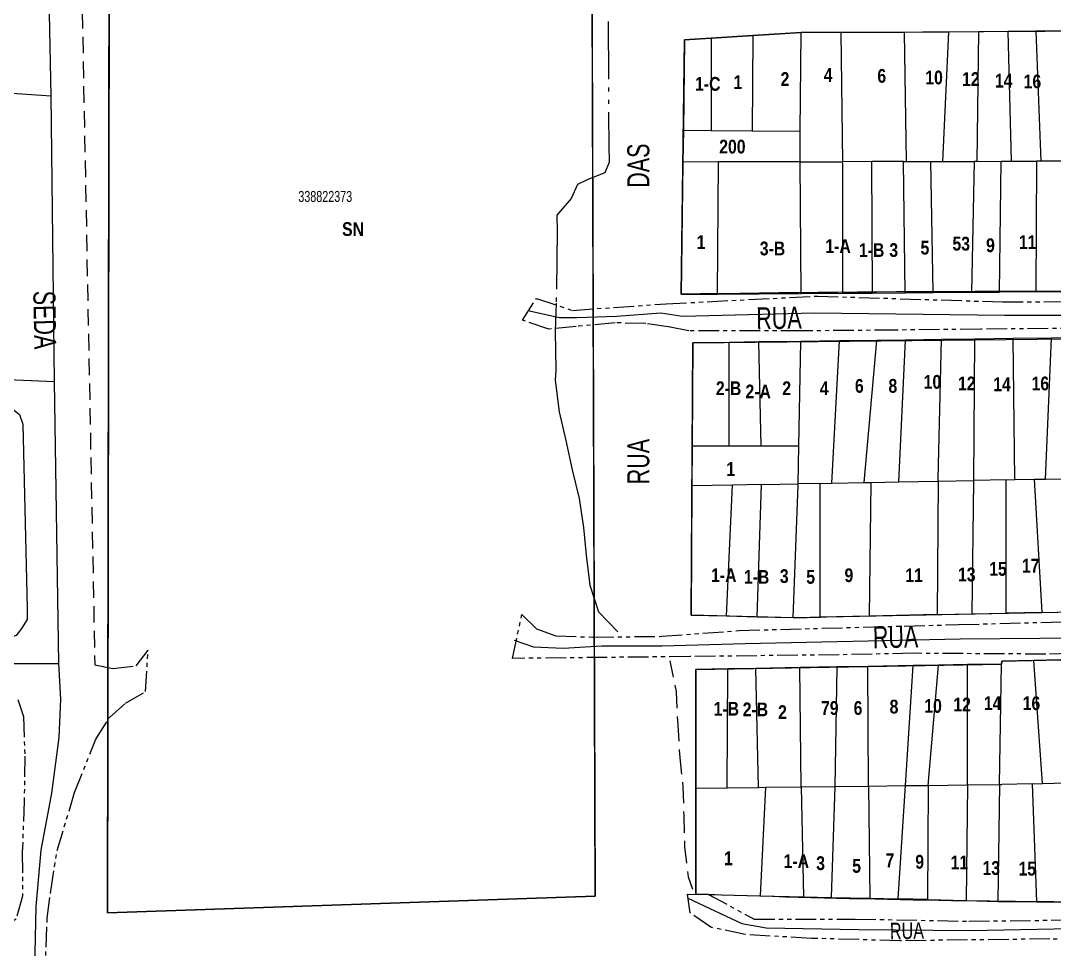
# Model space of a CAD drawing. Extents: x 204256 to 207861, y 4845615 to 4848347.
# Drawn here: x 205005 to 205192.9, y 4846887.8 to 4847056.6 of the extents above; entities that cross this region are included whole.
import ezdxf
from ezdxf.enums import TextEntityAlignment as Align

# ---------------------------------------------------------------- set-up
doc = ezdxf.new("R2010")
doc.units = 0
doc.header["$LTSCALE"] = 1.5
doc.header["$MEASUREMENT"] = 0
for name, pattern in [('PHANTOMX2', [5, 2.5, -0.5, 0.5, -0.5, 0.5, -0.5]), ('TRACO_05', [11, 7, -1, 0.5, -1, 0.5, -1]), ('TRACO_15', [3, 2, -1])]:
    doc.linetypes.add(name, pattern=pattern)
for name, color, linetype in [('CD-MALHA-LOTES', 40, 'CONTINUOUS'), ('CD_TXT_QUADRA', 7, 'CONTINUOUS'), ('HD-VALAS-DRENOS', 170, 'TRACO_05'), ('RU-QUADRAS', 210, 'CONTINUOUS'), ('SV-CAMINHO-TRILHA', 20, 'CONTINUOUS'), ('SV-EIXO-RUA-N-PAV', 6, 'CONTINUOUS'), ('SV-EIXO-RUA-PAV', 20, 'CONTINUOUS'), ('SV-RUA-NAO-PAV-S-GUIA-C-GUIA', 7, 'PHANTOMX2'), ('SV-RUA-PAVIM-S-GUIA-C-GUIA', 7, 'CONTINUOUS'), ('SV-TXT-RUA-N-PAV-S-GUIA-C-GUIA', 7, 'CONTINUOUS'), ('Th_NmrPort', 7, 'CONTINUOUS')]:
    doc.layers.add(name, color=color, linetype=linetype)
doc.styles.add('ARIAL', font='ARIAL.TTF')
doc.styles.get("Standard").update_dxf_attribs({"font": 'swisscbo.ttf'})

msp = doc.modelspace()

# ---------------------------------------------------------------- linework, layer by layer
at = {"layer": 'CD-MALHA-LOTES', "linetype": 'Continuous'}
for p, q in [((205109.46, 4846897.5), (205108.58, 4847141.25)), ((205021.18, 4847139.46), (205020.73, 4846894.47)), ((205138.12, 4847053.94), (205130.55, 4847053.46)), ((205138.12, 4847053.94), (205137.98, 4847036.6)), ((205146.87, 4847054.48), (205138.12, 4847053.94)), ((205146.74, 4847036.54), (205146.87, 4847054.48)), ((205154.13, 4847054.48), (205146.87, 4847054.48)), ((205154.13, 4847054.48), (205154.44, 4847031)), ((205165.65, 4847054.48), (205154.13, 4847054.48)), ((205173.7, 4847054.55), (205165.65, 4847054.48)), ((205165.65, 4847054.48), (205165.97, 4847031.03)), ((205173.7, 4847054.55), (205172.61, 4847031.04)), ((205179.15, 4847054.6), (205173.7, 4847054.55)), ((205179.15, 4847054.6), (205178.84, 4847031.06)), ((205184.45, 4847054.65), (205179.15, 4847054.6)), ((205189.56, 4847054.7), (205184.45, 4847054.65)), ((205184.45, 4847054.65), (205185.07, 4847031.07)), ((205196.81, 4847054.76), (205189.56, 4847054.7)), ((205189.56, 4847054.7), (205190.5, 4847031.08)), ((205125.7, 4847053.16), (205125.47, 4847036.7)), ((205130.55, 4847053.46), (205125.7, 4847053.16)), ((205130.55, 4847053.46), (205130.55, 4847036.66)), ((205125.47, 4847036.7), (205125.39, 4847030.93)), ((205125.47, 4847036.7), (205130.55, 4847036.66)), ((205130.55, 4847036.66), (205137.98, 4847036.6)), ((205137.98, 4847036.6), (205146.74, 4847036.54)), ((205146.7, 4847030.98), (205146.74, 4847036.54)), ((205178.84, 4847031.06), (205178.34, 4847031.05)), ((205178.84, 4847031.06), (205183.27, 4847031.07)), ((205182.96, 4847007.29), (205183.27, 4847031.07)), ((205183.27, 4847031.07), (205185.07, 4847031.07)), ((205185.07, 4847031.07), (205189.71, 4847031.08)), ((205189.71, 4847031.08), (205189.55, 4847007.33)), ((205190.5, 4847031.08), (205189.71, 4847031.08)), ((205196.96, 4847031.1), (205190.5, 4847031.08)), ((205125.39, 4847030.93), (205125.05, 4847006.9)), ((205131.86, 4847030.95), (205125.39, 4847030.93)), ((205131.71, 4847006.94), (205131.86, 4847030.95)), ((205146.7, 4847030.98), (205131.86, 4847030.95)), ((205146.7, 4847030.98), (205154.44, 4847031)), ((205146.87, 4847007.04), (205146.7, 4847030.98)), ((205159.72, 4847031.01), (205154.44, 4847031)), ((205154.45, 4847030.6), (205154.44, 4847031)), ((205154.45, 4847007.09), (205154.45, 4847030.6)), ((205165.49, 4847031.03), (205159.72, 4847031.01)), ((205159.88, 4847007.13), (205159.72, 4847031.01)), ((205165.8, 4847007.17), (205165.49, 4847031.03)), ((205165.49, 4847031.03), (205165.97, 4847031.03)), ((205165.97, 4847031.03), (205170.45, 4847031.04)), ((205170.91, 4847007.2), (205170.45, 4847031.04)), ((205170.45, 4847031.04), (205172.61, 4847031.04)), ((205172.61, 4847031.04), (205178.34, 4847031.05)), ((205178.34, 4847031.05), (205177.85, 4847007.25)), ((205125.05, 4847006.9), (205131.71, 4847006.94)), ((205131.71, 4847006.94), (205146.87, 4847007.04)), ((205146.87, 4847007.04), (205154.45, 4847007.09)), ((205154.45, 4847007.09), (205159.88, 4847007.13)), ((205159.88, 4847007.13), (205165.8, 4847007.17)), ((205165.8, 4847007.17), (205170.91, 4847007.2)), ((205177.85, 4847007.25), (205170.91, 4847007.2)), ((205177.85, 4847007.25), (205182.96, 4847007.29)), ((205189.55, 4847007.33), (205182.96, 4847007.29)), ((205189.55, 4847007.33), (205196.96, 4847007.38)), ((205127.2, 4846998.07), (205127.09, 4846979.35)), ((205133.81, 4846998.16), (205127.2, 4846998.07)), ((205139.21, 4846998.23), (205133.81, 4846998.16)), ((205133.81, 4846979.35), (205133.81, 4846998.16)), ((205146.81, 4846998.33), (205139.21, 4846998.23)), ((205139.65, 4846979.35), (205139.21, 4846998.23)), ((205146.47, 4846979.35), (205146.81, 4846998.33)), ((205153.85, 4846998.42), (205146.81, 4846998.33)), ((205152.46, 4846972.57), (205153.85, 4846998.42)), ((205160.66, 4846998.51), (205153.85, 4846998.42)), ((205158.36, 4846972.68), (205160.66, 4846998.51)), ((205165.88, 4846998.58), (205160.66, 4846998.51)), ((205164.68, 4846972.8), (205165.88, 4846998.58)), ((205172.41, 4846998.67), (205165.88, 4846998.58)), ((205171.79, 4846973.33), (205172.41, 4846998.67)), ((205178.45, 4846998.75), (205172.41, 4846998.67)), ((205178.29, 4846973.07), (205178.45, 4846998.75)), ((205185.44, 4846998.84), (205178.45, 4846998.75)), ((205192.39, 4846998.93), (205185.44, 4846998.84)), ((205185.75, 4846973.21), (205185.44, 4846998.84)), ((205191.32, 4846973.32), (205192.39, 4846998.93)), ((205198.43, 4846999.01), (205192.39, 4846998.93)), ((205127.09, 4846979.35), (205127.04, 4846972.07)), ((205127.09, 4846979.35), (205133.81, 4846979.35)), ((205133.81, 4846979.35), (205139.65, 4846979.35)), ((205139.65, 4846979.35), (205146.47, 4846979.35)), ((205146.34, 4846972.45), (205146.47, 4846979.35)), ((205159.56, 4846972.69), (205164.68, 4846972.8)), ((205164.68, 4846972.8), (205171.79, 4846972.94)), ((205171.79, 4846972.94), (205171.63, 4846948.68)), ((205171.79, 4846972.94), (205171.79, 4846973.33)), ((205171.79, 4846972.94), (205178.29, 4846973.07)), ((205177.98, 4846948.81), (205178.29, 4846972.95)), ((205184.16, 4846973.18), (205178.29, 4846973.07)), ((205178.29, 4846972.95), (205178.29, 4846973.07)), ((205184.16, 4846973.18), (205185.75, 4846973.21)), ((205184.16, 4846948.92), (205184.16, 4846973.18)), ((205185.75, 4846973.21), (205189.27, 4846973.27)), ((205189.27, 4846973.27), (205191.32, 4846973.32)), ((205189.27, 4846973.27), (205190.64, 4846949.05)), ((205191.32, 4846973.32), (205194.67, 4846973.38)), ((205127.04, 4846972.07), (205126.89, 4846948.6)), ((205134.41, 4846972.22), (205127.04, 4846972.07)), ((205133.34, 4846948.43), (205134.41, 4846972.22)), ((205139.68, 4846972.32), (205134.41, 4846972.22)), ((205138.9, 4846948.29), (205139.68, 4846972.32)), ((205139.68, 4846972.32), (205146.34, 4846972.45)), ((205145.41, 4846948.13), (205146.34, 4846972.22)), ((205150.37, 4846972.53), (205146.34, 4846972.45)), ((205146.34, 4846972.22), (205146.34, 4846972.45)), ((205150.37, 4846972.53), (205152.46, 4846972.57)), ((205150.37, 4846948.23), (205150.37, 4846972.53)), ((205152.46, 4846972.57), (205158.36, 4846972.68)), ((205158.36, 4846972.68), (205159.56, 4846972.69)), ((205159.56, 4846972.69), (205159.28, 4846948.39)), ((205126.89, 4846948.6), (205133.34, 4846948.43)), ((205133.34, 4846948.43), (205138.9, 4846948.29)), ((205159.28, 4846948.39), (205150.37, 4846948.23)), ((205171.63, 4846948.68), (205159.28, 4846948.39)), ((205171.63, 4846948.68), (205177.98, 4846948.81)), ((205177.98, 4846948.81), (205184.16, 4846948.92)), ((205190.64, 4846949.05), (205184.16, 4846948.92)), ((205190.64, 4846949.05), (205196.34, 4846949.16)), ((205138.9, 4846948.29), (205145.41, 4846948.13)), ((205145.41, 4846948.13), (205145.61, 4846948.12)), ((205145.61, 4846948.12), (205150.37, 4846948.23)), ((205146.64, 4846939.05), (205138.63, 4846938.91)), ((205153.42, 4846939.17), (205146.64, 4846939.05)), ((205146.9, 4846917.37), (205146.64, 4846939.05)), ((205153.05, 4846917.44), (205153.42, 4846939.17)), ((205158.99, 4846939.27), (205153.42, 4846939.17)), ((205167.25, 4846939.41), (205158.99, 4846939.27)), ((205159.12, 4846917.52), (205158.99, 4846939.27)), ((205165.86, 4846917.59), (205167.25, 4846939.41)), ((205171.89, 4846939.49), (205167.25, 4846939.41)), ((205169.98, 4846917.63), (205171.89, 4846939.49)), ((205177.15, 4846939.58), (205171.89, 4846939.49)), ((205183.35, 4846939.69), (205177.15, 4846939.58)), ((205177.15, 4846917.73), (205177.15, 4846939.58)), ((205182.99, 4846917.8), (205183.35, 4846939.69)), ((205183.36, 4846940.19), (205183.35, 4846939.69)), ((205189.19, 4846940.32), (205183.36, 4846940.19)), ((205196.47, 4846940.49), (205189.19, 4846940.32)), ((205190.79, 4846917.99), (205189.19, 4846940.32)), ((205133.59, 4846938.82), (205127.75, 4846938.72)), ((205127.75, 4846938.72), (205127.75, 4846917.15)), ((205133.46, 4846917.21), (205133.59, 4846938.82)), ((205138.63, 4846938.91), (205133.59, 4846938.82)), ((205139.14, 4846917.28), (205138.63, 4846938.91)), ((205127.75, 4846917.15), (205133.46, 4846917.21)), ((205127.75, 4846917.15), (205127.75, 4846897.87)), ((205133.46, 4846917.21), (205139.14, 4846917.28)), ((205139.14, 4846917.28), (205140.43, 4846917.29)), ((205140.43, 4846917.29), (205139.44, 4846897.59)), ((205140.43, 4846917.29), (205146.9, 4846917.37)), ((205146.9, 4846917.37), (205153.05, 4846917.44)), ((205146.9, 4846917.37), (205147.29, 4846897.4)), ((205152.4, 4846897.28), (205153.05, 4846917.44)), ((205153.05, 4846917.44), (205159.12, 4846917.52)), ((205159.12, 4846917.52), (205165.86, 4846917.59)), ((205159.12, 4846917.52), (205159.38, 4846897.12)), ((205164.55, 4846896.99), (205165.86, 4846917.59)), ((205165.86, 4846917.59), (205169.98, 4846917.63)), ((205169.97, 4846917.52), (205169.84, 4846896.87)), ((205169.97, 4846917.52), (205169.98, 4846917.63)), ((205169.98, 4846917.63), (205177.15, 4846917.73)), ((205177.15, 4846917.73), (205176.89, 4846896.7)), ((205177.15, 4846917.73), (205182.99, 4846917.8)), ((205182.99, 4846917.8), (205182.63, 4846896.56)), ((205182.99, 4846917.8), (205183.37, 4846917.8)), ((205188.92, 4846917.94), (205183.37, 4846917.8)), ((205188.92, 4846917.94), (205190.79, 4846917.99)), ((205188.92, 4846917.94), (205189.67, 4846896.5)), ((205190.79, 4846917.99), (205199.89, 4846918.21)), ((205127.75, 4846897.87), (205139.44, 4846897.59)), ((205020.73, 4846894.47), (205109.46, 4846897.5)), ((205139.44, 4846897.59), (205147.29, 4846897.4)), ((205147.29, 4846897.4), (205152.4, 4846897.28)), ((205152.4, 4846897.28), (205159.38, 4846897.12)), ((205159.38, 4846897.12), (205164.55, 4846896.99)), ((205169.84, 4846896.87), (205164.55, 4846896.99)), ((205169.84, 4846896.87), (205176.89, 4846896.7)), ((205176.89, 4846896.7), (205182.63, 4846896.56)), ((205182.63, 4846896.56), (205189.67, 4846896.5)), ((205189.67, 4846896.5), (205202.03, 4846896.39))]:
    msp.add_line(p, q, dxfattribs=at)
at = {"layer": 'HD-VALAS-DRENOS'}
msp.add_lwpolyline([(205111.79, 4847056.51), (205111.86, 4847039.52), (205111.91, 4847033.97), (205111.96, 4847030.9), (205111.2, 4847028.99), (205108.11, 4847027.74), (205106.22, 4847026.83), (205105.09, 4847024.32), (205102.49, 4847021.25), (205102.54, 4847018.3), (205102.35, 4847005.3), (205102.16, 4847000.19), (205102.3, 4846993.11), (205102.19, 4846991.26), (205102.86, 4846985.56), (205104.08, 4846980.33), (205105.23, 4846975.01), (205106.5, 4846969.77), (205107.34, 4846964.53), (205107.81, 4846959.49), (205108.45, 4846954.02), (205110.02, 4846949.21), (205113.55, 4846945.52)], dxfattribs=at)
at = {"layer": 'RU-QUADRAS', "color": 6, "linetype": 'Continuous'}
msp.add_lwpolyline([(205020.73, 4846894.47), (205021.18, 4847139.46), (205108.58, 4847141.25), (205109.46, 4846897.5)], close=True, dxfattribs=at)
for points in [[(205125.05, 4847006.9), (205125.7, 4847053.16), (205146.79, 4847054.48), (205202.32, 4847054.81, -0.007683), (205290.79, 4847053.47), (205290.57, 4847052.19), (205331.93, 4847053.48), (205350.86, 4847054.79), (205386.68, 4847055.3), (205388.16, 4847011.01), (205341.48, 4847010.19), (205269.53, 4847008.04), (205252.06, 4847009.69), (205252.06, 4847008.37), (205239.19, 4847008.37), (205239.05, 4847007.06, 0.007142)], [(205126.89, 4846948.6), (205127.2, 4846998.07), (205258.16, 4846999.48), (205308.73, 4847000.46), (205370.21, 4847003.45), (205370.72, 4847002.2), (205387.5, 4847002.81), (205392.42, 4846954.94), (205359.1, 4846953.35, 0.003593), (205202.59, 4846949.22), (205145.51, 4846948.12)], [(205127.75, 4846897.87), (205127.75, 4846938.72), (205183.35, 4846939.69), (205183.36, 4846940.19), (205226.44, 4846941.18), (205226.44, 4846939.53), (205232.54, 4846939.86), (205232.57, 4846938.71), (205250.36, 4846939.7), (205250.45, 4846939.05), (205277.23, 4846941.18), (205277.35, 4846942.33), (205283.28, 4846942.65), (205283.29, 4846941.67, -0.008218), (205351.79, 4846943.36), (205391.46, 4846946.61), (205393.76, 4846902.32, 0.008948), (205277.92, 4846898.54), (205238.73, 4846899.19), (205231.8, 4846900.01, -0.030813), (205202.13, 4846896.4, -0.007831)]]:
    msp.add_lwpolyline(points, format="xyb", close=True, dxfattribs=at)
at = {"layer": 'SV-CAMINHO-TRILHA', "linetype": 'TRACO_15'}
msp.add_lwpolyline([(205123.04, 4846940.25), (205124.17, 4846934.68), (205124.44, 4846928.66), (205124.82, 4846922.67), (205125.39, 4846917.38), (205125.53, 4846912.03), (205125.7, 4846906.48), (205126.35, 4846901.02), (205127.14, 4846898.8)], dxfattribs=at)
at = {"layer": 'SV-EIXO-RUA-N-PAV'}
for points in [[(205097.19, 4847003.94), (205102.98, 4847002.7), (205106.09, 4847002.7), (205113.33, 4847002.91), (205121.4, 4847003.53), (205125.33, 4847002.91), (205149.33, 4847003.53), (205183.88, 4847003.11), (205208.09, 4847003.11), (205222.57, 4847003.11), (205234.57, 4847003.11), (205257.23, 4847003.73), (205282.06, 4847004.35), (205310.81, 4847005.18), (205332.85, 4847006.01), (205354.99, 4847006.63), (205370.51, 4847007.04), (205383.13, 4847007.25), (205392.48, 4847007.72)], [(205094.71, 4846944.04), (205098.23, 4846942.8), (205103.6, 4846942.6), (205110.64, 4846943.01), (205121.6, 4846943.01), (205136.71, 4846943.42), (205175.81, 4846944.25), (205219.26, 4846944.66), (205237.88, 4846945.28), (205261.78, 4846945.91), (205286.61, 4846946.32), (205306.26, 4846947.35), (205321.16, 4846947.97), (205334.92, 4846949.01), (205354.37, 4846950.04), (205371.75, 4846950.25), (205388.71, 4846951.08)], [(205007.89, 4846808.42), (205006.93, 4846822.5), (205007.15, 4846842.56), (205006.54, 4846865.37), (205007.46, 4846881.82), (205007.58, 4846887.14), (205007.77, 4846895.6), (205008.69, 4846905.86), (205010.63, 4846916.23), (205011.95, 4846926.36), (205012.26, 4846933.29), (205011.93, 4846939.79)], [(205126.28, 4846897.16), (205136.11, 4846892.56), (205140.56, 4846891.77), (205157.38, 4846891.45), (205177.69, 4846891.29), (205195.93, 4846891.61), (205219.58, 4846891.61), (205247.42, 4846893.19), (205261.65, 4846893.47), (205277.8, 4846894.37), (205292.59, 4846894.68), (205303.31, 4846894.98), (205315.54, 4846895.13), (205323.09, 4846895.28), (205341.28, 4846896.21), (205357.94, 4846896.53), (205370.4, 4846896.68), (205393.31, 4846896.97)]]:
    msp.add_lwpolyline(points, dxfattribs=at)
at = {"layer": 'SV-EIXO-RUA-PAV'}
for points in [[(205011.93, 4846939.79), (205011.15, 4846991.02), (205010.53, 4847042.95), (205009.5, 4847093.97), (205008.28, 4847145.58), (205008.31, 4847147.9), (205007.09, 4847199.67), (205005.7, 4847250.78), (205004.35, 4847303.13), (205002.58, 4847355.38)], [(204793.18, 4847038.09), (204805.2, 4847038.4), (204888.28, 4847040.85), (204991.82, 4847043.6), (205001.59, 4847043.6), (205010.53, 4847042.95)], [(204794.48, 4846986.95), (205001.21, 4846991.47), (205011.15, 4846991.02)], [(204681.4, 4846932.58), (204738.03, 4846933.47), (204795.75, 4846935.24), (204861.63, 4846936.17), (205001.21, 4846939.77), (205011.93, 4846939.79)]]:
    msp.add_lwpolyline(points, dxfattribs=at)
at = {"layer": 'SV-RUA-NAO-PAV-S-GUIA-C-GUIA'}
for points in [[(205098.74, 4847006.12), (205105.31, 4847003.98), (205122.32, 4847005.17), (205149.89, 4847006.57), (205183.52, 4847005.51), (205218.59, 4847005.7), (205252.86, 4847006.26), (205284.53, 4847006.4), (205309.45, 4847007.03), (205331.27, 4847007.79), (205356.01, 4847008.65), (205370.26, 4847008.49), (205382.01, 4847008.89), (205386.85, 4847009.95), (205389.04, 4847011.25)], [(205388.87, 4847004.57), (205386.31, 4847005.43), (205383.89, 4847005.43), (205342.42, 4847004.28), (205310.81, 4847003.57), (205280.54, 4847002.47), (205258.15, 4847001.98), (205234.08, 4847000.93), (205206.83, 4847000.78), (205179.54, 4847000.57), (205163.99, 4847000.39), (205146.96, 4847000.25), (205126.44, 4847000.26), (205122.68, 4847000.97), (205118.65, 4847001.59), (205113.08, 4847001.72), (205105.98, 4847001.06), (205101.01, 4847000.57), (205096.2, 4847002.2), (205098.74, 4847006.12)], [(205094.39, 4846940.71), (205096.12, 4846948.72), (205098.77, 4846946.12), (205102.26, 4846944.82), (205109.06, 4846944.58), (205121.53, 4846944.73), (205135.65, 4846945.78), (205175.51, 4846946.86), (205217.55, 4846947.96), (205236.07, 4846949.12), (205259.39, 4846949.19), (205282.99, 4846949.03), (205304.54, 4846949.26), (205320.18, 4846949.59), (205337.3, 4846951.21), (205354.44, 4846951.45), (205369.01, 4846952.18), (205388.23, 4846953.16), (205391.15, 4846953.74)], [(205391.74, 4846948.54), (205370.97, 4846948.69), (205350.42, 4846948.17), (205332.16, 4846947.04), (205312.37, 4846945.7), (205287.28, 4846944.69), (205267.31, 4846943.23), (205245.52, 4846942.6), (205218.32, 4846942.22), (205191.36, 4846941.49), (205167.28, 4846941.64), (205153.81, 4846941.38), (205126.64, 4846941.05), (205094.39, 4846940.71)], [(205009.86, 4846808.45), (205009.22, 4846821.74), (205008.83, 4846841.98), (205008.83, 4846842.82), (205008.66, 4846865.62), (205009.29, 4846880.71), (205009.79, 4846893.52), (205010.43, 4846898.41), (205011.6, 4846905.78), (205014.77, 4846916.33), (205018.64, 4846926.04), (205021.11, 4846929.97), (205024.04, 4846932.57), (205027.68, 4846934.68), (205028.14, 4846942.21)], [(205018.45, 4846939.57), (205021.73, 4846938.88), (205026, 4846939.39), (205028.14, 4846942.21)], [(205004.48, 4846933.26), (205005.46, 4846930.14), (205005.72, 4846922.95), (205005.61, 4846914.8), (205005.27, 4846905.5), (205005.33, 4846897.48), (205004.13, 4846893.31), (205000.65, 4846891.31), (204894.36, 4846889.13), (204747.94, 4846888.51), (204745.71, 4846888.84), (204744.18, 4846890.45), (204743.98, 4846895.45), (204743.69, 4846924.98), (204744.01, 4846927.68), (204744.68, 4846929.01)], [(205214.44, 4846889.38), (205192.14, 4846889.72), (205164.92, 4846889.39), (205148.77, 4846889.83), (205136.73, 4846890.52), (205130.48, 4846891.85), (205126.73, 4846894.45), (205126.25, 4846897.84), (205130.05, 4846897.8), (205138.36, 4846893.32), (205156.71, 4846893.35), (205177.37, 4846892.94), (205195.56, 4846893.17)]]:
    msp.add_lwpolyline(points, dxfattribs=at)
at = {"layer": 'SV-RUA-PAVIM-S-GUIA-C-GUIA', "linetype": 'TRACO_15'}
msp.add_lwpolyline([(205014.44, 4847139.97), (205014.64, 4847130.97), (205015.21, 4847107.69), (205018.45, 4846939.57)], dxfattribs=at)
at = {"layer": 'SV-RUA-PAVIM-S-GUIA-C-GUIA'}
msp.add_lwpolyline([(204809.45, 4846982.84), (204999.25, 4846987.2), (205002.33, 4846986.93), (205004.73, 4846985.06), (205005.34, 4846983.27), (205006.17, 4846949.82), (205006.13, 4846947.77), (205005.12, 4846946.16), (205004.13, 4846944.85), (205001.97, 4846944.06), (205000.57, 4846944.05), (204805.09, 4846938.73), (204802.85, 4846938.75), (204800.94, 4846939.23), (204799.6, 4846940.1), (204798.89, 4846941.8), (204799.38, 4846975.8), (204799.65, 4846980.01), (204800.43, 4846981.31), (204801.62, 4846982.25), (204802.65, 4846982.56), (204803.56, 4846982.72), (204805.4, 4846982.75)], close=True, dxfattribs=at)

# ---------------------------------------------------------------- texts
at = {"layer": 'CD_TXT_QUADRA', "linetype": 'Continuous', "style": 'ARIAL', "width": 0.7}
msp.add_text('338822373', height=2, dxfattribs=at).set_placement((205055.46, 4847023.68))
at = {"layer": 'SV-TXT-RUA-N-PAV-S-GUIA-C-GUIA', "style": 'ARIAL', "width": 0.7}
for s, height, rotation, p in [('AVENIDA                                                       MAJOR                                                                                            AVIADOR                                                                                                            SEDA', 4, 271, (205001.58, 4847333.02)), ('RUA                                          DAS                                                         PALMAS', 4, 90, (205119.28, 4846972.36)), ('RUA', 4, 1, (205138.76, 4847000.52)), ('RUA', 4, 1, (205159.96, 4846942.56)), ('RUA', 3, 1, (205163.06, 4846889.65))]:
    msp.add_text(s, height=height, rotation=rotation, dxfattribs=at).set_placement(p)
at = {"layer": 'Th_NmrPort', "color": 1}
for s, p in [('4', (205151.01, 4847046.75)), ('1-C', (205127.61, 4847045.15)), ('1', (205134.59, 4847045.44)), ('2', (205143.16, 4847046.02)), ('6', (205160.75, 4847046.6)), ('10', (205169.47, 4847046.31)), ('12', (205176.16, 4847046.02)), ('14', (205182.12, 4847045.73)), ('16', (205187.35, 4847045.59)), ('200', (205132, 4847033.74)), ('SN', (205063.42, 4847018.75)), ('1', (205127.9, 4847016.39)), ('3-B', (205139.38, 4847015.23)), ('1-A', (205151.3, 4847015.66)), ('1-B', (205157.4, 4847014.94)), ('3', (205162.93, 4847014.94)), ('5', (205168.6, 4847015.37)), ('53', (205174.41, 4847016.1)), ('9', (205180.52, 4847015.81)), ('11', (205186.48, 4847016.39)), ('10', (205169.17, 4846990.98)), ('12', (205175.42, 4846990.69)), ('14', (205181.82, 4846990.54)), ('16', (205188.79, 4846990.69)), ('2-B', (205131.39, 4846989.82)), ('2-A', (205136.77, 4846989.23)), ('2', (205143.46, 4846989.82)), ('4', (205150.29, 4846989.82)), ('6', (205156.67, 4846990.25)), ('8', (205162.77, 4846990.25)), ('1', (205133.29, 4846975.14)), ('15', (205181.09, 4846956.99)), ('17', (205187.03, 4846957.57)), ('1-A', (205130.52, 4846955.83)), ('1-B', (205136.48, 4846955.53)), ('3', (205143.02, 4846955.68)), ('5', (205147.82, 4846955.53)), ('9', (205154.78, 4846955.83)), ('11', (205165.83, 4846955.83)), ('13', (205175.42, 4846955.97)), ('10', (205169.29, 4846932.08)), ('12', (205174.58, 4846932.33)), ('14', (205180.12, 4846932.58)), ('16', (205187.18, 4846932.57)), ('1-B', (205130.98, 4846931.57)), ('2-B', (205136.27, 4846931.45)), ('2', (205142.7, 4846930.95)), ('79', (205150.51, 4846931.7)), ('6', (205156.43, 4846931.7)), ('8', (205162.98, 4846931.95)), ('1', (205132.87, 4846904.38)), ('1-A', (205143.71, 4846903.88)), ('7', (205162.23, 4846904.01)), ('3', (205149.63, 4846903.5)), ('5', (205156.18, 4846903)), ('9', (205167.65, 4846903.75)), ('11', (205174.08, 4846903.63)), ('13', (205179.87, 4846902.62)), ('15', (205186.42, 4846902.5))]:
    msp.add_text(s, height=2.5, dxfattribs=at).set_placement(p, align=Align.MIDDLE_LEFT)

doc.saveas('drawing.dxf')
